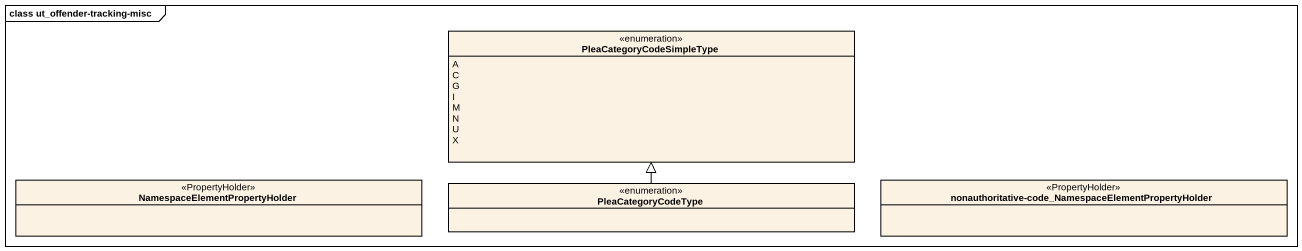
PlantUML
@startuml
mainframe class ut_offender-tracking-misc
hide circle
hide empty members
enum PleaCategoryCodeSimpleType {
  A
  C
  G
  I
  M
  N
  U
  X
}
class "NamespaceElementPropertyHolder" as NamespaceElementPropertyHold <<PropertyHolder>>
enum PleaCategoryCodeType
class "nonauthoritative-code_NamespaceElementPropertyHolder" as nonauthoritative_code <<PropertyHolder>>
PleaCategoryCodeType -up-|> PleaCategoryCodeSimpleType
@enduml
